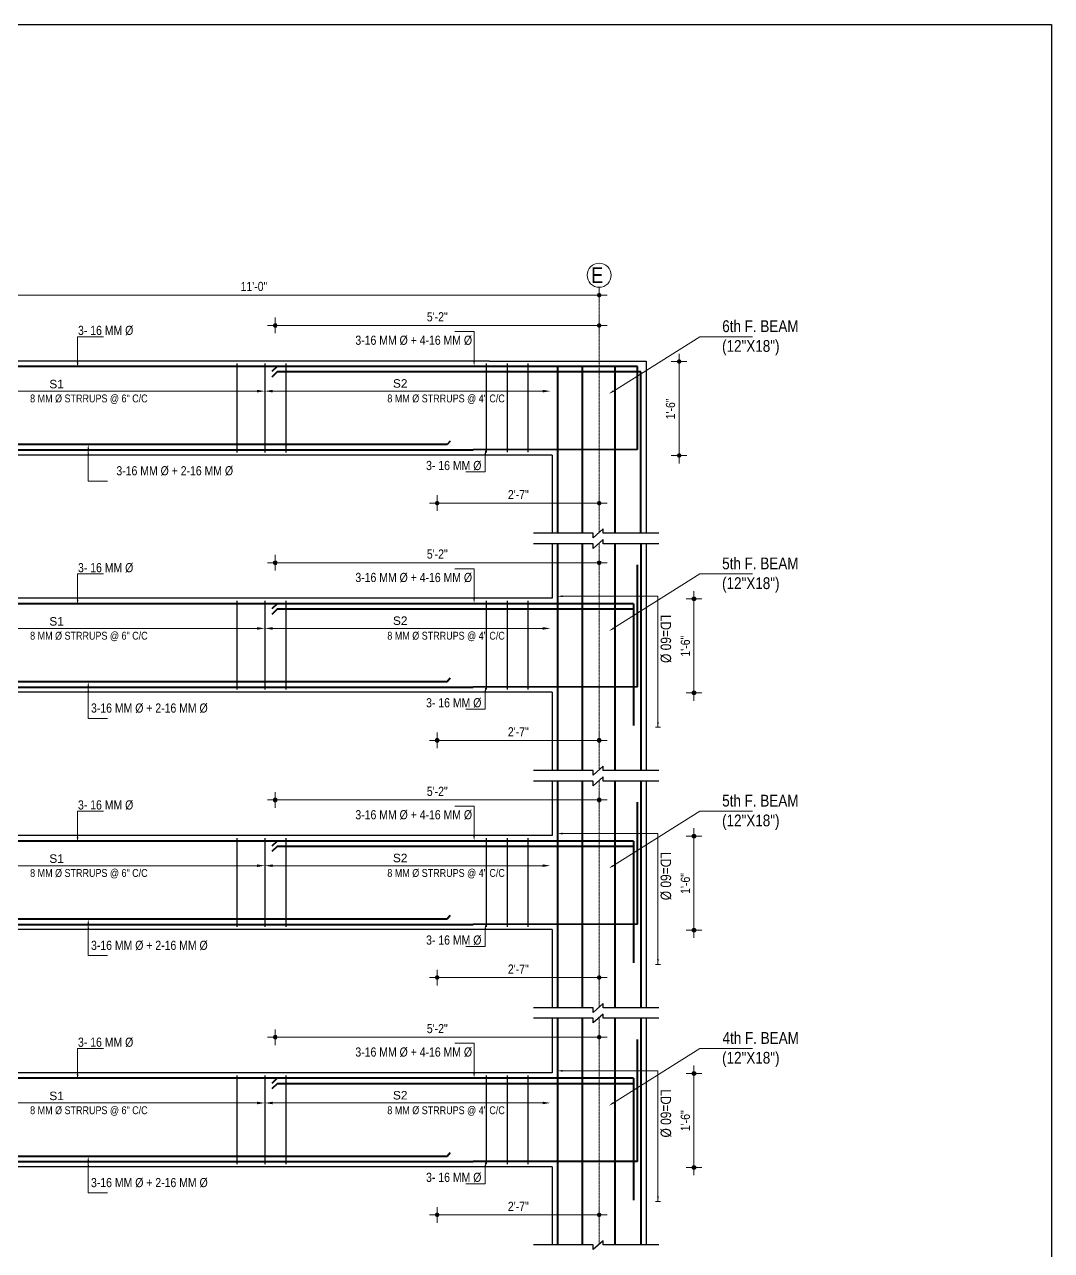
# Model space of a CAD drawing. Header units: inches. Extents: x 57837 to 133168, y 6972 to 27776.
# Drawn here: x 68612 to 69398, y 13888 to 14827 of the extents above; entities that cross this region are included whole.
import ezdxf

# ---------------------------------------------------------------- set-up
doc = ezdxf.new("R2010")
doc.units = ezdxf.units.IN
doc.header["$MEASUREMENT"] = 0
doc.linetypes.add('CENTER', pattern=[2, 1.25, -0.25, 0.25, -0.25])
doc.linetypes.add('CENTER2', pattern=[1.125, 0.75, -0.125, 0.125, -0.125])
for name, color, linetype, lineweight in [('CENTER', 9, 'CENTER', 5), ('DIM', 2, 'Continuous', 13), ('ROD', 1, 'Continuous', 40), ('STIRRUPS', 4, 'Continuous', 30)]:
    doc.layers.add(name, color=color, linetype=linetype, lineweight=lineweight)
for name, color, linetype in [('elevation', 3, 'Continuous'), ('text', 255, 'Continuous'), ('walls', 32, 'Continuous')]:
    doc.layers.add(name, color=color, linetype=linetype)
doc.styles.add('Arial', font='arial.ttf', dxfattribs={"height": 6.5})
doc.styles.get("Standard").update_dxf_attribs({"font": 'ARIALN.TTF', "height": 7})

msp = doc.modelspace()

# ---------------------------------------------------------------- hatches: boundary and pattern name
at = {"lineweight": 13}
h = msp.add_hatch(color=256, dxfattribs=at)
edge = h.paths.add_edge_path()
edge.add_arc((69051.97, 14619.59), 1.42, 0, 360)
h = msp.add_hatch(color=256, dxfattribs=at)
edge = h.paths.add_edge_path()
edge.add_arc((68803.97, 14596.36), 1.42, 180, 540)
h = msp.add_hatch(color=256, dxfattribs=at)
edge = h.paths.add_edge_path()
edge.add_arc((69051.97, 14596.36), 1.42, 0, 360)
h = msp.add_hatch(color=256, dxfattribs=at)
edge = h.paths.add_edge_path()
edge.add_arc((69113.21, 14568.67), 1.42, 90, 450)
h = msp.add_hatch(color=256, dxfattribs=at)
edge = h.paths.add_edge_path()
edge.add_arc((69113.21, 14496.67), 1.42, -90, 270)
h = msp.add_hatch(color=256, dxfattribs=at)
edge = h.paths.add_edge_path()
edge.add_arc((68927.97, 14460.31), 1.42, 180, 540)
h = msp.add_hatch(color=256, dxfattribs=at)
edge = h.paths.add_edge_path()
edge.add_arc((69051.97, 14460.31), 1.42, 0, 360)
h = msp.add_hatch(color=256, dxfattribs=at)
edge = h.paths.add_edge_path()
edge.add_arc((68803.97, 14414.62), 1.42, 180, 540)
h = msp.add_hatch(color=256, dxfattribs=at)
edge = h.paths.add_edge_path()
edge.add_arc((69051.97, 14414.62), 1.42, 0, 360)
h = msp.add_hatch(color=256, dxfattribs=at)
edge = h.paths.add_edge_path()
edge.add_arc((69124.58, 14386.93), 1.42, 90, 450)
h = msp.add_hatch(color=256, dxfattribs=at)
edge = h.paths.add_edge_path()
edge.add_arc((69124.58, 14314.93), 1.42, -90, 270)
h = msp.add_hatch(color=256, dxfattribs=at)
edge = h.paths.add_edge_path()
edge.add_arc((68927.97, 14278.57), 1.42, 180, 540)
h = msp.add_hatch(color=256, dxfattribs=at)
edge = h.paths.add_edge_path()
edge.add_arc((69051.97, 14278.57), 1.42, 0, 360)
h = msp.add_hatch(color=256, dxfattribs=at)
edge = h.paths.add_edge_path()
edge.add_arc((68803.97, 14232.89), 1.42, 180, 540)
h = msp.add_hatch(color=256, dxfattribs=at)
edge = h.paths.add_edge_path()
edge.add_arc((69051.97, 14232.89), 1.42, 0, 360)
h = msp.add_hatch(color=256, dxfattribs=at)
edge = h.paths.add_edge_path()
edge.add_arc((69124.58, 14205.2), 1.42, 90, 450)
h = msp.add_hatch(color=256, dxfattribs=at)
edge = h.paths.add_edge_path()
edge.add_arc((69124.58, 14133.2), 1.42, -90, 270)
h = msp.add_hatch(color=256, dxfattribs=at)
edge = h.paths.add_edge_path()
edge.add_arc((68927.97, 14096.84), 1.42, 180, 540)
h = msp.add_hatch(color=256, dxfattribs=at)
edge = h.paths.add_edge_path()
edge.add_arc((69051.97, 14096.84), 1.42, 0, 360)
h = msp.add_hatch(color=256, dxfattribs=at)
edge = h.paths.add_edge_path()
edge.add_arc((68803.97, 14051.15), 1.42, 180, 540)
h = msp.add_hatch(color=256, dxfattribs=at)
edge = h.paths.add_edge_path()
edge.add_arc((69051.97, 14051.15), 1.42, 0, 360)
h = msp.add_hatch(color=256, dxfattribs=at)
edge = h.paths.add_edge_path()
edge.add_arc((69124.58, 14023.46), 1.42, 90, 450)
h = msp.add_hatch(color=256, dxfattribs=at)
edge = h.paths.add_edge_path()
edge.add_arc((69124.58, 13951.46), 1.42, -90, 270)
h = msp.add_hatch(color=256, dxfattribs=at)
edge = h.paths.add_edge_path()
edge.add_arc((68927.97, 13915.1), 1.42, 180, 540)
h = msp.add_hatch(color=256, dxfattribs=at)
edge = h.paths.add_edge_path()
edge.add_arc((69051.97, 13915.1), 1.42, 0, 360)

# ---------------------------------------------------------------- linework, layer by layer
at = {"color": 1}
for p, q in [((66073.86, 14826.85), (69398.31, 14826.85)), ((69398.31, 14826.85), (69398.31, 12808.19))]:
    msp.add_line(p, q, dxfattribs=at)
at = {"lineweight": 13}
for p, q in [((69051.97, 14625.59), (69051.97, 14613.59)), ((69045.97, 14619.59), (69057.97, 14619.59)), ((68803.97, 14590.36), (68803.97, 14602.36)), ((69051.97, 14602.36), (69051.97, 14590.36)), ((68809.97, 14596.36), (68797.97, 14596.36)), ((69045.97, 14596.36), (69057.97, 14596.36)), ((69113.21, 14562.67), (69113.21, 14574.67)), ((69107.21, 14568.67), (69119.21, 14568.67)), ((69113.21, 14502.67), (69113.21, 14490.67)), ((69119.21, 14496.67), (69107.21, 14496.67)), ((68927.97, 14454.31), (68927.97, 14466.31)), ((69051.97, 14466.31), (69051.97, 14454.31)), ((68933.97, 14460.31), (68921.97, 14460.31)), ((69045.97, 14460.31), (69057.97, 14460.31)), ((68809.97, 14414.62), (68797.97, 14414.62)), ((68803.97, 14408.62), (68803.97, 14420.62)), ((69045.97, 14414.62), (69057.97, 14414.62)), ((69051.97, 14420.62), (69051.97, 14408.62)), ((69118.58, 14386.93), (69130.58, 14386.93)), ((69124.58, 14380.93), (69124.58, 14392.93)), ((69124.58, 14320.93), (69124.58, 14308.93)), ((69130.58, 14314.93), (69118.58, 14314.93)), ((68927.97, 14272.57), (68927.97, 14284.57)), ((69051.97, 14284.57), (69051.97, 14272.57)), ((68933.97, 14278.57), (68921.97, 14278.57)), ((69045.97, 14278.57), (69057.97, 14278.57)), ((68803.97, 14226.89), (68803.97, 14238.89)), ((69051.97, 14238.89), (69051.97, 14226.89)), ((68809.97, 14232.89), (68797.97, 14232.89)), ((69045.97, 14232.89), (69057.97, 14232.89)), ((69124.58, 14199.2), (69124.58, 14211.2)), ((69118.58, 14205.2), (69130.58, 14205.2)), ((69130.58, 14133.2), (69118.58, 14133.2)), ((69124.58, 14139.2), (69124.58, 14127.2)), ((68933.97, 14096.84), (68921.97, 14096.84)), ((68927.97, 14090.84), (68927.97, 14102.84)), ((69045.97, 14096.84), (69057.97, 14096.84)), ((69051.97, 14102.84), (69051.97, 14090.84)), ((68803.97, 14045.15), (68803.97, 14057.15)), ((69051.97, 14057.15), (69051.97, 14045.15)), ((68809.97, 14051.15), (68797.97, 14051.15)), ((69045.97, 14051.15), (69057.97, 14051.15)), ((69124.58, 14017.46), (69124.58, 14029.46)), ((69118.58, 14023.46), (69130.58, 14023.46)), ((69124.58, 13957.46), (69124.58, 13945.46)), ((69130.58, 13951.46), (69118.58, 13951.46)), ((68927.97, 13909.1), (68927.97, 13921.1)), ((69051.97, 13921.1), (69051.97, 13909.1)), ((68933.97, 13915.1), (68921.97, 13915.1)), ((69045.97, 13915.1), (69057.97, 13915.1))]:
    msp.add_line(p, q, dxfattribs=at)
for p, q in [((68968.11, 14569.11), (68219.75, 14569.11)), ((68968.11, 14569.11), (69087.97, 14569.11)), ((69087.97, 14569.11), (69087.97, 14497.11)), ((69015.97, 14497.11), (68255.75, 14497.11)), ((69015.97, 14497.11), (69015.97, 14437.26)), ((69087.97, 14497.11), (69087.97, 14437.26)), ((69015.97, 14429.14), (69015.97, 14387.38)), ((69087.97, 14429.5), (69087.97, 14315.38)), ((69087.97, 14429.5), (69087.97, 14387.38)), ((69087.97, 14429.14), (69087.97, 14387.38)), ((68968.11, 14387.38), (68255.75, 14387.38)), ((69015.97, 14387.38), (68968.11, 14387.38)), ((69015.97, 14315.38), (68255.75, 14315.38)), ((69015.97, 14315.38), (69015.97, 14255.53)), ((69087.97, 14315.38), (69087.97, 14255.53)), ((69015.97, 14247.4), (69015.97, 14205.64)), ((69087.97, 14247.77), (69087.97, 14133.64)), ((69087.97, 14247.77), (69087.97, 14205.64)), ((69087.97, 14247.4), (69087.97, 14205.64)), ((68968.11, 14205.64), (68255.75, 14205.64)), ((69015.97, 14205.64), (68968.11, 14205.64)), ((69015.97, 14133.64), (68255.75, 14133.64)), ((69015.97, 14133.64), (69015.97, 14073.79)), ((69087.97, 14133.64), (69087.97, 14073.79)), ((69015.97, 14065.67), (69015.97, 14023.91)), ((69087.97, 14066.03), (69087.97, 13951.91)), ((69087.97, 14066.03), (69087.97, 14023.91)), ((69087.97, 14065.67), (69087.97, 14023.91)), ((68968.11, 14023.91), (68255.75, 14023.91)), ((69015.97, 14023.91), (68968.11, 14023.91)), ((69015.97, 13951.91), (68255.75, 13951.91)), ((69015.97, 13951.91), (69015.97, 13892.06)), ((69087.97, 13951.91), (69087.97, 13892.06))]:
    msp.add_line(p, q)
for centre in [(69051.97, 14619.59), (68803.97, 14596.36), (69051.97, 14596.36), (69113.21, 14568.67), (69113.21, 14496.67), (68927.97, 14460.31), (69051.97, 14460.31), (68803.97, 14414.62), (69051.97, 14414.62), (69124.58, 14386.93), (69124.58, 14314.93), (68927.97, 14278.57), (69051.97, 14278.57), (68803.97, 14232.89), (69051.97, 14232.89), (69124.58, 14205.2), (69124.58, 14133.2), (68927.97, 14096.84), (69051.97, 14096.84), (68803.97, 14051.15), (69051.97, 14051.15), (69124.58, 14023.46), (69124.58, 13951.46), (68927.97, 13915.1), (69051.97, 13915.1)]:
    msp.add_circle(centre, 1.42, dxfattribs=at)
at = {"layer": 'CENTER', "linetype": 'CENTER2', "lineweight": 5}
for p, q in [((69051.97, 14625.59), (69051.97, 14437.73)), ((69051.97, 14429.61), (69051.97, 14256)), ((69051.97, 14247.88), (69051.97, 14074.26)), ((69051.97, 14066.14), (69051.97, 13892.53))]:
    msp.add_line(p, q, dxfattribs=at)
at = {"layer": 'DIM'}
for p, q in [((69047.97, 14619.59), (68527.75, 14619.59)), ((68807.97, 14596.36), (69047.97, 14596.36)), ((69113.21, 14564.67), (69113.21, 14500.67)), ((69047.97, 14460.31), (68931.97, 14460.31)), ((68807.97, 14414.62), (69047.97, 14414.62)), ((69124.58, 14382.93), (69124.58, 14318.93)), ((69047.97, 14278.57), (68931.97, 14278.57)), ((68807.97, 14232.89), (69047.97, 14232.89)), ((69124.58, 14201.2), (69124.58, 14137.2)), ((69047.97, 14096.84), (68931.97, 14096.84)), ((68807.97, 14051.15), (69047.97, 14051.15)), ((69124.58, 14019.46), (69124.58, 13955.46)), ((69047.97, 13915.1), (68931.97, 13915.1))]:
    msp.add_line(p, q, dxfattribs=at)
at = {"layer": 'DIM', "lineweight": 13}
for p, q in [((68652.59, 14568.01), (68652.59, 14587.72)), ((68652.59, 14587.72), (68672.46, 14587.72)), ((69062.87, 14546.13), (69128.98, 14587.72)), ((69128.98, 14587.72), (69169.48, 14587.72)), ((68652.59, 14386.28), (68652.59, 14405.98)), ((68652.59, 14405.98), (68672.46, 14405.98)), ((69062.87, 14364.39), (69128.98, 14405.98)), ((69128.98, 14405.98), (69169.48, 14405.98)), ((68652.59, 14204.54), (68652.59, 14224.25)), ((68652.59, 14224.25), (68672.46, 14224.25)), ((69062.87, 14182.66), (69128.98, 14224.25)), ((69128.98, 14224.25), (69169.48, 14224.25)), ((68652.59, 14022.81), (68652.59, 14042.51)), ((68652.59, 14042.51), (68672.46, 14042.51)), ((69062.87, 14000.92), (69128.98, 14042.51)), ((69128.98, 14042.51), (69169.48, 14042.51))]:
    msp.add_line(p, q, dxfattribs=at)
at = {"layer": 'DIM', "ltscale": 3, "extrusion": (0, 0, -1)}
for p, q in [((68956.22, 14591.74), (68941.38, 14591.74)), ((68956.22, 14569.23), (68956.22, 14591.74)), ((68660.75, 14501.13), (68660.75, 14477.13)), ((68660.75, 14497.14), (68660.75, 14477.13)), ((68660.75, 14477.13), (68675.59, 14477.13)), ((68660.75, 14477.13), (68675.59, 14477.13)), ((68956.22, 14410), (68941.38, 14410)), ((68956.22, 14387.49), (68956.22, 14410)), ((69023.97, 14388.91), (69097, 14388.91)), ((69097, 14388.91), (69097, 14288.74)), ((68660.75, 14319.4), (68660.75, 14295.4)), ((68660.75, 14315.4), (68660.75, 14295.4)), ((68660.75, 14295.4), (68675.59, 14295.4)), ((68660.75, 14295.4), (68675.59, 14295.4)), ((68956.22, 14228.27), (68941.38, 14228.27)), ((68956.22, 14205.76), (68956.22, 14228.27)), ((69023.97, 14207.17), (69097, 14207.17)), ((69097, 14207.17), (69097, 14107)), ((68660.75, 14137.66), (68660.75, 14113.66)), ((68660.75, 14133.67), (68660.75, 14113.66)), ((68660.75, 14113.66), (68675.59, 14113.66)), ((68660.75, 14113.66), (68675.59, 14113.66)), ((68956.22, 14046.53), (68941.38, 14046.53)), ((68956.22, 14024.02), (68956.22, 14046.53)), ((69023.97, 14025.44), (69097, 14025.44)), ((69097, 14025.44), (69097, 13925.27)), ((68660.75, 13955.93), (68660.75, 13931.93)), ((68660.75, 13951.93), (68660.75, 13931.93)), ((68660.75, 13931.93), (68675.59, 13931.93)), ((68660.75, 13931.93), (68675.59, 13931.93))]:
    msp.add_line(p, q, dxfattribs=at)
at = {"layer": 'DIM', "lineweight": 9}
for p, q in [((68789.97, 14546.04), (68481.75, 14546.04)), ((69008.59, 14546.04), (68801.97, 14546.04)), ((68789.97, 14364.3), (68481.75, 14364.3)), ((69008.59, 14364.3), (68801.97, 14364.3)), ((68789.97, 14182.57), (68481.75, 14182.57)), ((69008.59, 14182.57), (68801.97, 14182.57)), ((68789.97, 14000.83), (68481.75, 14000.83)), ((69008.59, 14000.83), (68801.97, 14000.83))]:
    msp.add_line(p, q, dxfattribs=at)
at = {"layer": 'DIM', "ltscale": 3}
for p, q in [((68964.8, 14497.14), (68964.8, 14484.13)), ((68964.8, 14484.13), (68949.96, 14484.13)), ((68964.8, 14315.4), (68964.8, 14302.4)), ((68964.8, 14302.4), (68949.96, 14302.4)), ((69097, 14292.74), (69097, 14309.98)), ((69098.88, 14288.74), (69094.99, 14288.74)), ((68964.8, 14133.67), (68964.8, 14120.66)), ((69097, 14111), (69097, 14128.25)), ((68964.8, 14120.66), (68949.96, 14120.66)), ((69098.88, 14107), (69094.98, 14107)), ((68964.8, 13951.93), (68964.8, 13938.93)), ((69097, 13929.27), (69097, 13946.51)), ((68964.8, 13938.93), (68949.96, 13938.93)), ((69098.88, 13925.27), (69094.98, 13925.27))]:
    msp.add_line(p, q, dxfattribs=at)
at = {"layer": 'DIM'}
msp.add_circle((69051.97, 14634.82), 9.23, dxfattribs=at)
at = {"layer": 'DIM', "lineweight": 13}
for points in [[(68653.25, 14568.01), (68652.59, 14564.01), (68651.92, 14568.01)], [(69063.22, 14545.56), (69059.48, 14544), (69062.51, 14546.69)], [(68653.25, 14386.28), (68652.59, 14382.28), (68651.92, 14386.28)], [(69063.22, 14363.83), (69059.48, 14362.26), (69062.51, 14364.95)], [(68653.25, 14204.54), (68652.59, 14200.54), (68651.92, 14204.54)], [(69063.22, 14182.09), (69059.48, 14180.53), (69062.51, 14183.22)], [(68653.25, 14022.81), (68652.59, 14018.81), (68651.92, 14022.81)], [(69063.22, 14000.36), (69059.48, 13998.79), (69062.51, 14001.48)]]:
    msp.add_solid(points, dxfattribs=at)
at = {"layer": 'DIM', "ltscale": 3, "extrusion": (0, 0, -1)}
for points in [[(-68955.55, 14569.23), (-68956.22, 14565.23), (-68956.88, 14569.23)], [(-68661.42, 14501.13), (-68660.75, 14505.13), (-68660.08, 14501.13)], [(-68661.42, 14497.14), (-68660.75, 14501.14), (-68660.08, 14497.14)], [(-68955.55, 14387.49), (-68956.22, 14383.49), (-68956.88, 14387.49)], [(-69023.97, 14389.57), (-69019.97, 14388.91), (-69023.97, 14388.24)], [(-68661.42, 14319.4), (-68660.75, 14323.4), (-68660.08, 14319.4)], [(-68661.42, 14315.4), (-68660.75, 14319.4), (-68660.08, 14315.4)], [(-69023.97, 14207.84), (-69019.97, 14207.17), (-69023.97, 14206.51)], [(-68955.55, 14205.76), (-68956.22, 14201.76), (-68956.88, 14205.76)], [(-68661.42, 14137.66), (-68660.75, 14141.66), (-68660.08, 14137.66)], [(-68661.42, 14133.67), (-68660.75, 14137.67), (-68660.08, 14133.67)], [(-68955.55, 14024.02), (-68956.22, 14020.02), (-68956.88, 14024.02)], [(-69023.97, 14026.1), (-69019.97, 14025.44), (-69023.97, 14024.77)], [(-68661.42, 13955.93), (-68660.75, 13959.93), (-68660.08, 13955.93)], [(-68661.42, 13951.93), (-68660.75, 13955.93), (-68660.08, 13951.93)]]:
    msp.add_solid(points, dxfattribs=at)
at = {"layer": 'DIM'}
for points in [[(68789.97, 14547.04), (68789.97, 14545.04), (68795.97, 14546.04)], [(68801.97, 14547.04), (68801.97, 14545.04), (68795.97, 14546.04)], [(69008.59, 14547.04), (69008.59, 14545.04), (69014.59, 14546.04)], [(68789.97, 14365.3), (68789.97, 14363.3), (68795.97, 14364.3)], [(68801.97, 14365.3), (68801.97, 14363.3), (68795.97, 14364.3)], [(69008.59, 14365.3), (69008.59, 14363.3), (69014.59, 14364.3)], [(68789.97, 14183.57), (68789.97, 14181.57), (68795.97, 14182.57)], [(68801.97, 14183.57), (68801.97, 14181.57), (68795.97, 14182.57)], [(69008.59, 14183.57), (69008.59, 14181.57), (69014.59, 14182.57)], [(68789.97, 14001.83), (68789.97, 13999.83), (68795.97, 14000.83)], [(68801.97, 14001.83), (68801.97, 13999.83), (68795.97, 14000.83)], [(69008.59, 14001.83), (69008.59, 13999.83), (69014.59, 14000.83)]]:
    msp.add_solid(points, dxfattribs=at)
at = {"layer": 'DIM', "ltscale": 3}
for points in [[(68964.13, 14497.14), (68964.8, 14501.14), (68965.47, 14497.14)], [(68964.13, 14315.4), (68964.8, 14319.4), (68965.47, 14315.4)], [(69097.67, 14292.74), (69097, 14288.74), (69096.33, 14292.74)], [(68964.13, 14133.67), (68964.8, 14137.67), (68965.47, 14133.67)], [(69097.66, 14111), (69097, 14107), (69096.33, 14111)], [(68964.13, 13951.93), (68964.8, 13955.93), (68965.47, 13951.93)], [(69097.66, 13929.27), (69097, 13925.27), (69096.33, 13929.27)]]:
    msp.add_solid(points, dxfattribs=at)
at = {"layer": 'elevation'}
for p, q in [((69087.97, 14429.5), (69087.97, 14387.74)), ((69087.97, 14429.14), (69087.97, 14387.38)), ((69087.97, 14247.77), (69087.97, 14206.01)), ((69087.97, 14247.4), (69087.97, 14205.64)), ((69087.97, 14066.03), (69087.97, 14024.27)), ((69087.97, 14065.67), (69087.97, 14023.91))]:
    msp.add_line(p, q, dxfattribs=at)
at = {"layer": 'ROD'}
for p, q in [((69078.23, 14564.91), (68219.75, 14564.91)), ((68805.49, 14564.91), (68801.4, 14561)), ((69081.25, 14564.91), (68805.49, 14564.91)), ((69019.97, 14564.91), (69019.97, 14437.26)), ((69038.86, 14564.91), (69038.86, 14437.24)), ((69063.86, 14564.91), (69063.86, 14437.24)), ((69081.25, 14501.26), (69081.25, 14564.91)), ((68805.49, 14560.71), (68801.4, 14556.8)), ((69083.97, 14560.71), (68805.49, 14560.71)), ((69083.97, 14437.26), (69083.97, 14560.71)), ((68219.75, 14501.1), (68955.4, 14501.1)), ((68935.61, 14505.09), (68339.33, 14505.09)), ((68937.89, 14507.81), (68935.61, 14505.09)), ((69081.25, 14501.26), (68955.4, 14501.1)), ((69019.97, 14429.14), (69019.97, 14255.53)), ((69038.86, 14429.11), (69038.86, 14255.5)), ((69063.86, 14429.11), (69063.86, 14255.5)), ((69083.97, 14429.14), (69083.97, 14255.53)), ((69081.25, 14319.52), (69081.25, 14412.96)), ((69078.23, 14383.18), (68219.75, 14383.18)), ((68805.49, 14383.18), (68801.4, 14379.27)), ((68805.49, 14378.98), (68801.4, 14375.07)), ((69078.23, 14383.18), (68805.49, 14383.18)), ((69078.23, 14378.98), (68805.49, 14378.98)), ((69078.26, 14383.18), (69078.26, 14289.96)), ((68935.61, 14323.36), (68339.33, 14323.36)), ((68937.89, 14326.07), (68935.61, 14323.36)), ((68219.75, 14319.37), (68955.4, 14319.37)), ((69081.25, 14319.52), (68955.4, 14319.37)), ((69019.97, 14247.4), (69019.97, 14073.79)), ((69038.86, 14247.38), (69038.86, 14073.77)), ((69063.86, 14247.38), (69063.86, 14073.77)), ((69083.97, 14247.4), (69083.97, 14073.79)), ((69081.25, 14137.79), (69081.25, 14231.23)), ((69078.23, 14201.44), (68219.75, 14201.44)), ((68805.49, 14201.44), (68801.4, 14197.53)), ((69078.23, 14201.44), (68805.49, 14201.44)), ((69078.26, 14201.44), (69078.26, 14108.22)), ((68805.49, 14197.24), (68801.4, 14193.33)), ((69078.23, 14197.24), (68805.49, 14197.24)), ((68935.61, 14141.62), (68339.33, 14141.62)), ((68937.89, 14144.34), (68935.61, 14141.62)), ((68219.75, 14137.63), (68955.4, 14137.63)), ((69081.25, 14137.79), (68955.4, 14137.63)), ((69019.97, 14065.67), (69019.97, 13892.06)), ((69038.86, 14065.64), (69038.86, 13892.03)), ((69063.86, 14065.64), (69063.86, 13892.03)), ((69083.97, 14065.67), (69083.97, 13892.06)), ((69081.25, 13956.05), (69081.25, 14049.49)), ((69078.23, 14019.71), (68219.75, 14019.71)), ((68805.49, 14019.71), (68801.4, 14015.8)), ((69078.23, 14019.71), (68805.49, 14019.71)), ((69078.26, 14019.71), (69078.26, 13926.49)), ((68805.49, 14015.51), (68801.4, 14011.6)), ((69078.23, 14015.51), (68805.49, 14015.51)), ((68219.75, 13955.9), (68955.4, 13955.9)), ((68935.61, 13959.89), (68339.33, 13959.89)), ((68937.89, 13962.6), (68935.61, 13959.89)), ((69081.25, 13956.05), (68955.4, 13955.9))]:
    msp.add_line(p, q, dxfattribs=at)
at = {"layer": 'STIRRUPS'}
for p, q in [((68774.51, 14567.15), (68774.51, 14499.15)), ((68774.51, 14567.15), (68774.51, 14499.15)), ((68795.97, 14567.15), (68795.97, 14499.15)), ((68795.97, 14567.15), (68795.97, 14499.15)), ((68811.97, 14567.15), (68811.97, 14499.15)), ((68965.41, 14567.15), (68965.41, 14499.15)), ((68981.41, 14567.18), (68981.41, 14499.18)), ((68997.41, 14567.18), (68997.41, 14499.18)), ((68774.51, 14385.42), (68774.51, 14317.42)), ((68774.51, 14385.42), (68774.51, 14317.42)), ((68795.97, 14385.42), (68795.97, 14317.42)), ((68795.97, 14385.42), (68795.97, 14317.42)), ((68811.97, 14385.42), (68811.97, 14317.42)), ((68965.41, 14385.42), (68965.41, 14317.42)), ((68981.41, 14385.45), (68981.41, 14317.45)), ((68997.41, 14385.45), (68997.41, 14317.45)), ((68774.51, 14203.68), (68774.51, 14135.68)), ((68774.51, 14203.68), (68774.51, 14135.68)), ((68795.97, 14203.68), (68795.97, 14135.68)), ((68795.97, 14203.68), (68795.97, 14135.68)), ((68811.97, 14203.68), (68811.97, 14135.68)), ((68965.41, 14203.68), (68965.41, 14135.68)), ((68981.41, 14203.71), (68981.41, 14135.71)), ((68997.41, 14203.71), (68997.41, 14135.71)), ((68774.51, 14021.95), (68774.51, 13953.95)), ((68774.51, 14021.95), (68774.51, 13953.95)), ((68795.97, 14021.95), (68795.97, 13953.95)), ((68795.97, 14021.95), (68795.97, 13953.95)), ((68811.97, 14021.95), (68811.97, 13953.95)), ((68965.41, 14021.95), (68965.41, 13953.95)), ((68981.41, 14021.98), (68981.41, 13953.98)), ((68997.41, 14021.98), (68997.41, 13953.98))]:
    msp.add_line(p, q, dxfattribs=at)
at = {"layer": 'walls', "color": 6}
for p, q in [((69047.36, 14437.26), (69001.59, 14437.26)), ((69055.14, 14440.5), (69047.36, 14433.7)), ((69047.36, 14433.7), (69047.36, 14437.26)), ((69055.14, 14437.26), (69055.14, 14440.5)), ((69097.65, 14437.26), (69055.14, 14437.26)), ((69047.36, 14429.14), (69001.59, 14429.14)), ((69055.14, 14432.37), (69047.36, 14425.58)), ((69047.36, 14425.58), (69047.36, 14429.14)), ((69055.14, 14429.14), (69055.14, 14432.37)), ((69097.65, 14429.14), (69055.14, 14429.14)), ((69047.36, 14255.53), (69001.59, 14255.53)), ((69055.14, 14258.76), (69047.36, 14251.97)), ((69047.36, 14251.97), (69047.36, 14255.53)), ((69055.14, 14255.53), (69055.14, 14258.76)), ((69097.65, 14255.53), (69055.14, 14255.53)), ((69047.36, 14247.4), (69001.59, 14247.4)), ((69055.14, 14250.64), (69047.36, 14243.84)), ((69047.36, 14243.84), (69047.36, 14247.4)), ((69055.14, 14247.4), (69055.14, 14250.64)), ((69097.65, 14247.4), (69055.14, 14247.4)), ((69055.14, 14077.03), (69047.36, 14070.23)), ((69055.14, 14073.79), (69055.14, 14077.03)), ((69047.36, 14073.79), (69001.59, 14073.79)), ((69047.36, 14070.23), (69047.36, 14073.79)), ((69055.14, 14068.9), (69047.36, 14062.11)), ((69097.65, 14073.79), (69055.14, 14073.79)), ((69055.14, 14065.67), (69055.14, 14068.9)), ((69047.36, 14065.67), (69001.59, 14065.67)), ((69047.36, 14062.11), (69047.36, 14065.67)), ((69097.65, 14065.67), (69055.14, 14065.67)), ((69047.36, 13892.06), (69001.59, 13892.06)), ((69055.14, 13895.29), (69047.36, 13888.5)), ((69047.36, 13888.5), (69047.36, 13892.06)), ((69055.14, 13892.06), (69055.14, 13895.29)), ((69097.65, 13892.06), (69055.14, 13892.06))]:
    msp.add_line(p, q, dxfattribs=at)

# ---------------------------------------------------------------- texts
at = {"layer": 'DIM'}
for s, p in [('11\'-0"', (68777.41, 14622.72)), ('5\'-2"', (68920.02, 14599.49)), ('2\'-7"', (68982.07, 14463.32)), ('5\'-2"', (68920.02, 14417.76)), ('2\'-7"', (68982.07, 14281.59)), ('5\'-2"', (68920.02, 14236.02)), ('2\'-7"', (68982.07, 14099.85)), ('5\'-2"', (68920.02, 14054.29)), ('2\'-7"', (68982.07, 13918.12))]:
    msp.add_text(s, height=7, dxfattribs=at).set_placement(p)
at = {"layer": 'DIM', "style": 'Arial'}
for s, p in [('S1', (68630.94, 14548.2)), ('S2', (68894.05, 14548.69)), ('S1', (68630.94, 14366.47)), ('S2', (68894.05, 14366.96)), ('S1', (68630.94, 14184.73)), ('S2', (68894.05, 14185.22)), ('S1', (68630.94, 14003)), ('S2', (68894.05, 14003.49))]:
    msp.add_text(s, height=6.5, dxfattribs=at).set_placement(p)
at = {"layer": 'DIM'}
for p in [(69110.08, 14524.44), (69121.45, 14342.71), (69121.45, 14160.97), (69121.45, 13979.24)]:
    msp.add_text('1\'-6"', height=7, rotation=90, dxfattribs=at).set_placement(p)
at = {"layer": 'text'}
for s, height, p in [('E', 12, (69045.9, 14628.82)), ('3- 16 MM Ø', 7, (68652.91, 14589.08)), ('6th F. BEAM', 9, (69146.19, 14591.3)), ('3-16 MM Ø + 4-16 MM Ø', 7, (68865.3, 14581.55)), ('(12"X18")', 9, (69146.09, 14576.15)), ('8 MM Ø STRRUPS @ 6" C/C', 6, (68616.25, 14537.45)), ('8 MM Ø STRRUPS @ 4" C/C', 6, (68889.75, 14537.45)), ('3- 16 MM Ø', 7, (68919.45, 14485.59)), ('3-16 MM Ø + 2-16 MM Ø', 7, (68682.3, 14481.55)), ('3- 16 MM Ø', 7, (68652.91, 14407.34)), ('5th F. BEAM', 9, (69146.16, 14409.6)), ('3-16 MM Ø + 4-16 MM Ø', 7, (68865.3, 14399.82)), ('(12"X18")', 9, (69146.09, 14394.45)), ('8 MM Ø STRRUPS @ 6" C/C', 6, (68616.25, 14355.71)), ('8 MM Ø STRRUPS @ 4" C/C', 6, (68889.75, 14355.71)), ('3- 16 MM Ø', 7, (68919.45, 14303.86)), ('3-16 MM Ø + 2-16 MM Ø', 7, (68662.87, 14299.82)), ('5th F. BEAM', 9, (69146.16, 14227.86)), ('3- 16 MM Ø', 7, (68652.91, 14225.61)), ('3-16 MM Ø + 4-16 MM Ø', 7, (68865.3, 14218.08)), ('(12"X18")', 9, (69146.09, 14212.71)), ('8 MM Ø STRRUPS @ 6" C/C', 6, (68616.25, 14173.98)), ('8 MM Ø STRRUPS @ 4" C/C', 6, (68889.75, 14173.98)), ('3-16 MM Ø + 2-16 MM Ø', 7, (68662.87, 14118.08)), ('3- 16 MM Ø', 7, (68919.45, 14122.12)), ('3- 16 MM Ø', 7, (68652.91, 14043.87)), ('4th F. BEAM', 9, (69146.43, 14046.1)), ('3-16 MM Ø + 4-16 MM Ø', 7, (68865.3, 14036.35)), ('(12"X18")', 9, (69146.09, 14030.95)), ('8 MM Ø STRRUPS @ 6" C/C', 6, (68616.25, 13992.24)), ('8 MM Ø STRRUPS @ 4" C/C', 6, (68889.75, 13992.24)), ('3- 16 MM Ø', 7, (68919.45, 13940.39)), ('3-16 MM Ø + 2-16 MM Ø', 7, (68662.87, 13936.35))]:
    msp.add_text(s, height=height, dxfattribs=at).set_placement(p)
for p in [(69099.02, 14374.76), (69099.02, 14193.03), (69099.02, 14011.29)]:
    msp.add_text('LD=60 Ø', height=8, rotation=270, dxfattribs=at).set_placement(p)

doc.saveas('drawing.dxf')
